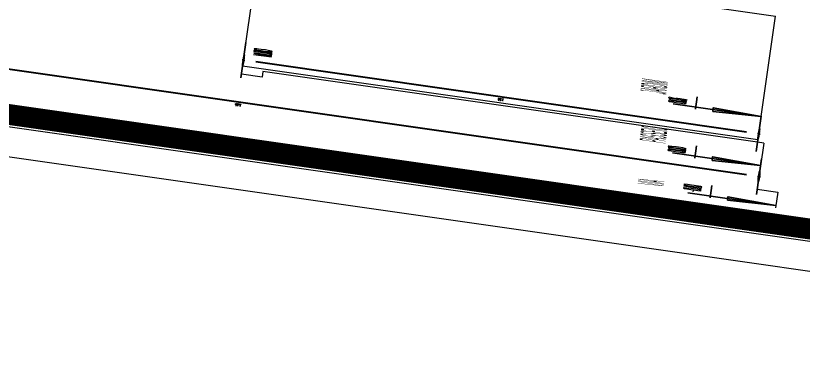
# Model space of a CAD drawing. Header units: millimetres. Extents: x -361192058 to 101130107379, y -14071650034 to 19218552450.
# Drawn here: x -133698.2 to -133473.5, y 41244.8 to 41344 of the extents above; entities that cross this region are included whole.
import ezdxf
from ezdxf.enums import TextEntityAlignment as Align

# ---------------------------------------------------------------- set-up
doc = ezdxf.new("R2010")
doc.units = ezdxf.units.MM
doc.header["$LTSCALE"] = 0.5
for name, color, linetype in [('02', 2, 'Continuous'), ('DIVERSOS', 4, 'Continuous'), ('HACH', 8, 'Continuous'), ('parede', 2, 'Continuous'), ('texto pequeno', 3, 'Continuous'), ('TXT_0', 7, 'Continuous')]:
    doc.layers.add(name, color=color, linetype=linetype)
doc.styles.add('ADITIVOCAD', font='ROMANS.shx')
doc.styles.add('SANSSERIF', font='sas_____.pfb', dxfattribs={"height": 1})
doc.styles.get("Standard").update_dxf_attribs({"font": 'txt.shx', "height": 0.12})
doc.dimstyles.new('ESCALA50', dxfattribs={"dimtxt": 0.1, "dimasz": 0.06, "dimexe": 0.18, "dimexo": 0.06, "dimgap": 0.1, "dimtad": 1, "dimzin": 4, "dimdsep": 46, "dimtxsty": 'Standard', "dimblk1": 'BOLA', "dimblk2": 'BOLA', "dimsah": 1, "dimcen": -0.06, "dimse1": 1, "dimse2": 1, "dimclrd": 7, "dimclrt": 3, "dimadec": 0, "dimazin": 0, "dimtfac": 1, "dimtix": 1, "dimtmove": 0, "dimatfit": 3, "dimldrblk": 'BOLA', "dimfxl": 0, "dimtolj": 1, "dimtzin": 4, "dimarcsym": 0})

# ---------------------------------------------------------------- blocks, each defined once
blk = doc.blocks.new('Adc_nivelelev')
blk.add_hatch(color=256).paths.add_polyline_path([(0, 0), (0.1307, 0.2715), (0, 0.2715)])
for p, q in [((0, 0.4955), (0, 0)), ((-0.1376, 0.3683), (0.76, 0.3683))]:
    blk.add_line(p, q)
blk.add_lwpolyline([(-0.1307, 0.2715), (0.1307, 0.2715), (0, 0)], close=True)
at = {"flags": 8}
blk.add_attdef('NIVEL', (0.1106, 0.4235), '', height=0.1, dxfattribs=at)
blk = doc.blocks.new('BOLA')
for p, q in [((0, -1.435), (0, 1.435)), ((-1.435, 0), (1.435, 0))]:
    blk.add_line(p, q)
blk.add_circle((0, 0), 0.452)
blk = doc.blocks.new('*D1712')
at = {"layer": 'Defpoints', "color": 0, "transparency": 16777216}
for p in [(4164.9995, 2408.0807), (4164.9995, 2408.0807), (4164.9995, 2403.0307)]:
    blk.add_point(p, dxfattribs=at)
at = {"layer": 'DIVERSOS', "color": 7, "lineweight": -2, "transparency": 16777216}
blk.add_line((4164.9995, 2403.0907), (4164.9995, 2408.0207), dxfattribs=at)
at = {"layer": 'DIVERSOS', "color": 7, "lineweight": -2, "transparency": 16777216, "xscale": 0.06, "yscale": 0.06, "zscale": 0.06}
for p, rotation in [((4164.9995, 2408.0807), 90), ((4164.9995, 2403.0307), 270)]:
    blk.add_blockref('BOLA', p, dxfattribs=dict(at, rotation=rotation))
at = {"layer": 'DIVERSOS', "color": 3, "lineweight": 18, "transparency": 16777216, "insert": (4164.8395, 2405.5557), "char_height": 0.12, "attachment_point": 5, "rotation": 90}
blk.add_mtext('\\A1;5.05', dxfattribs=at)
blk = doc.blocks.new('*D1715')
at = {"layer": '02', "color": 7, "lineweight": -2, "transparency": 16777216}
blk.add_line((4167.6397, 2403.1207), (4167.6397, 2405.5007), dxfattribs=at)
at = {"layer": 'Defpoints', "color": 0, "transparency": 16777216}
for p in [(4167.2621, 2405.5607), (4167.6397, 2405.5607), (4167.2621, 2403.0607)]:
    blk.add_point(p, dxfattribs=at)
at = {"layer": '02', "color": 7, "lineweight": -2, "transparency": 16777216, "xscale": 0.06, "yscale": 0.06, "zscale": 0.06}
for p, rotation in [((4167.6397, 2405.5607), 90), ((4167.6397, 2403.0607), 270)]:
    blk.add_blockref('BOLA', p, dxfattribs=dict(at, rotation=rotation))
at = {"layer": '02', "color": 3, "transparency": 16777216, "insert": (4167.4797, 2404.3107), "char_height": 0.12, "attachment_point": 5, "rotation": 90}
blk.add_mtext('\\A1;2.50', dxfattribs=at)
blk = doc.blocks.new('APROVADO QUADRA 21.2 MBVII')
at = {"layer": '02', "lineweight": 18}
for points in [[(4161.4658, 2399.6122), (4222.6658, 2399.6122), (4222.6658, 2444.1622), (4161.4658, 2444.1622)], [(4162.2158, 2400.3622), (4193.1945, 2400.3622), (4193.1945, 2409.6094), (4162.2158, 2409.6094)]]:
    blk.add_lwpolyline(points, close=True, dxfattribs=at)
at = {"layer": '02', "lineweight": 18, "const_width": 0.1}
blk.add_lwpolyline([(4162.2158, 2400.3622), (4221.9158, 2400.3622), (4221.9158, 2443.4122), (4162.2158, 2443.4122)], close=True, dxfattribs=at)
at = {"layer": '02', "lineweight": 18}
blk.add_lwpolyline([(4161.4658, 2399.6122), (4159.5908, 2399.6122), (4159.5908, 2419.1122), (4161.4658, 2420.9872), (4162.2158, 2420.9872)], dxfattribs=at)
at = {"layer": 'HACH', "lineweight": 18}
blk.add_line((4167.2621, 2405.5607), (4175.0621, 2405.5607), dxfattribs=at)
at = {"layer": 'parede', "lineweight": 18}
for p, q in [((4175.0621, 2406.1428), (4175.0621, 2403.0607)), ((4166.7621, 2405.4607), (4166.7621, 2405.5607)), ((4166.7621, 2405.5607), (4167.2621, 2405.5607)), ((4167.2621, 2403.0607), (4167.2621, 2405.5607)), ((4167.1121, 2405.4607), (4166.7621, 2405.4607)), ((4167.1121, 2403.0607), (4167.1121, 2405.4607)), ((4167.1121, 2403.0607), (4175.0621, 2403.0607)), ((4167.1121, 2403.0307), (4167.1121, 2403.0607)), ((4167.1121, 2403.0307), (4164.2121, 2403.0307)), ((4164.2121, 2403.0307), (4164.2121, 2402.9307)), ((4164.2121, 2402.9307), (4163.2121, 2402.9307))]:
    blk.add_line(p, q, dxfattribs=at)
at = {"layer": 'TXT_0', "lineweight": 18}
ref = blk.add_blockref('Adc_nivelelev', (4168.7325, 2403.0607), dxfattribs=dict(at, xscale=0.8626357221426701, yscale=0.8626357221426701, zscale=0.8626357221426701))
ref.add_attrib('NIVEL', '0.03', (4168.8279, 2403.426), dxfattribs={"height": 0.08626, "flags": 8})
ref = blk.add_blockref('Adc_nivelelev', (4165.7025, 2403.0307), dxfattribs=dict(at, xscale=0.8626357221426701, yscale=0.8626357221426701, zscale=0.8626357221426701))
ref.add_attrib('NIVEL', '0.00', (4165.7979, 2403.396), dxfattribs={"height": 0.08626, "flags": 8})
ref = blk.add_blockref('Adc_nivelelev', (4163.3719, 2402.9307), dxfattribs=dict(at, xscale=0.8626357221426701, yscale=0.8626357221426701, zscale=0.8626357221426701))
ref.add_attrib('NIVEL', '-0.10', (4163.4672, 2403.296), dxfattribs={"height": 0.08626, "flags": 8})
at = {"color": 0, "lineweight": 13, "flags": 8}
for p in [(4700.7247, 2280.1125), (4699.5738, 2277.8964), (4702.3546, 2276.195), (4703.6722, 2274.085), (4699.8445, 2272.2194), (4703.0488, 2270.137), (4703.0877, 2267.9803), (4700.6523, 2261.5216), (4700.7007, 2257.1593)]:
    blk.add_attdef('NIVEL', p, '', height=0.075, dxfattribs=at)
for rotation, width, p in [(90, 0.8, (4700.8205, 2275.7521)), (270, 0.6, (4703.8437, 2274.9021)), (90, 0.8, (4701.5575, 2268.5021)), (180, 0.6, (4651.1817, 2236.1931))]:
    blk.add_attdef('$PORTA', text='', height=0.09, rotation=rotation, dxfattribs=dict(at, width=width)).set_placement(p, align=Align.MIDDLE)
for p in [(4654.176, 2240.463), (4648.499, 2240.1923), (4637.8012, 2239.3845), (4633.4388, 2239.3361), (4656.3921, 2239.3121), (4652.4746, 2237.6822), (4646.4166, 2236.988), (4644.2598, 2236.9491), (4650.3646, 2236.3646)]:
    blk.add_attdef('NIVEL', p, '', height=0.075, rotation=270, dxfattribs=at)
at = {"color": 0, "lineweight": 13, "width": 0.8, "flags": 8}
for p in [(4652.0317, 2239.2163), (4644.7817, 2238.4793)]:
    blk.add_attdef('$PORTA', text='', height=0.09, dxfattribs=at).set_placement(p, align=Align.MIDDLE)
at = {"layer": 'HACH', "lineweight": 18, "style": 'ADITIVOCAD'}
blk.add_text('MURO', height=0.08748, dxfattribs=at).set_placement((4168.0692, 2405.4293))
at = {"layer": 'texto pequeno', "lineweight": 18, "style": 'SANSSERIF'}
for s, p in [('JARDIM', (4169.2343, 2403.5276)), ('PASSEIO', (4166.2043, 2403.4976)), ('VIA', (4163.5078, 2403.4773))]:
    blk.add_text(s, height=0.126, dxfattribs=at).set_placement(p)
at = {"layer": '02', "color": 6}
dim = blk.add_linear_dim(base=(4167.6397, 2405.5607), p1=(4167.2621, 2403.0607), p2=(4167.2621, 2405.5607), angle=90, dimstyle='ESCALA50', override={"dimfxl": 0.18}, dxfattribs=at)
dim.commit()
dim.dimension.update_dxf_attribs({"geometry": '*D1715', "text_midpoint": (4167.4797, 2404.3107)})
at = {"layer": 'DIVERSOS', "lineweight": 18}
dim = blk.add_linear_dim(base=(4164.9995, 2408.0807), p1=(4164.9995, 2403.0307), p2=(4164.9995, 2408.0807), angle=90, dimstyle='ESCALA50', dxfattribs=at)
dim.commit()
dim.dimension.update_dxf_attribs({"geometry": '*D1712', "text_midpoint": (4164.8395, 2405.5557)})

msp = doc.modelspace()

# ---------------------------------------------------------------- block references
at = {"layer": '02', "color": 0, "lineweight": 30, "xscale": -4.574818403918471, "yscale": -59.40450511825884, "zscale": 4.574818403918471, "rotation": 261.8606972171988}
msp.add_blockref('APROVADO QUADRA 21.2 MBVII', (5129.041, 2225.201), dxfattribs=at)

doc.saveas('drawing.dxf')
